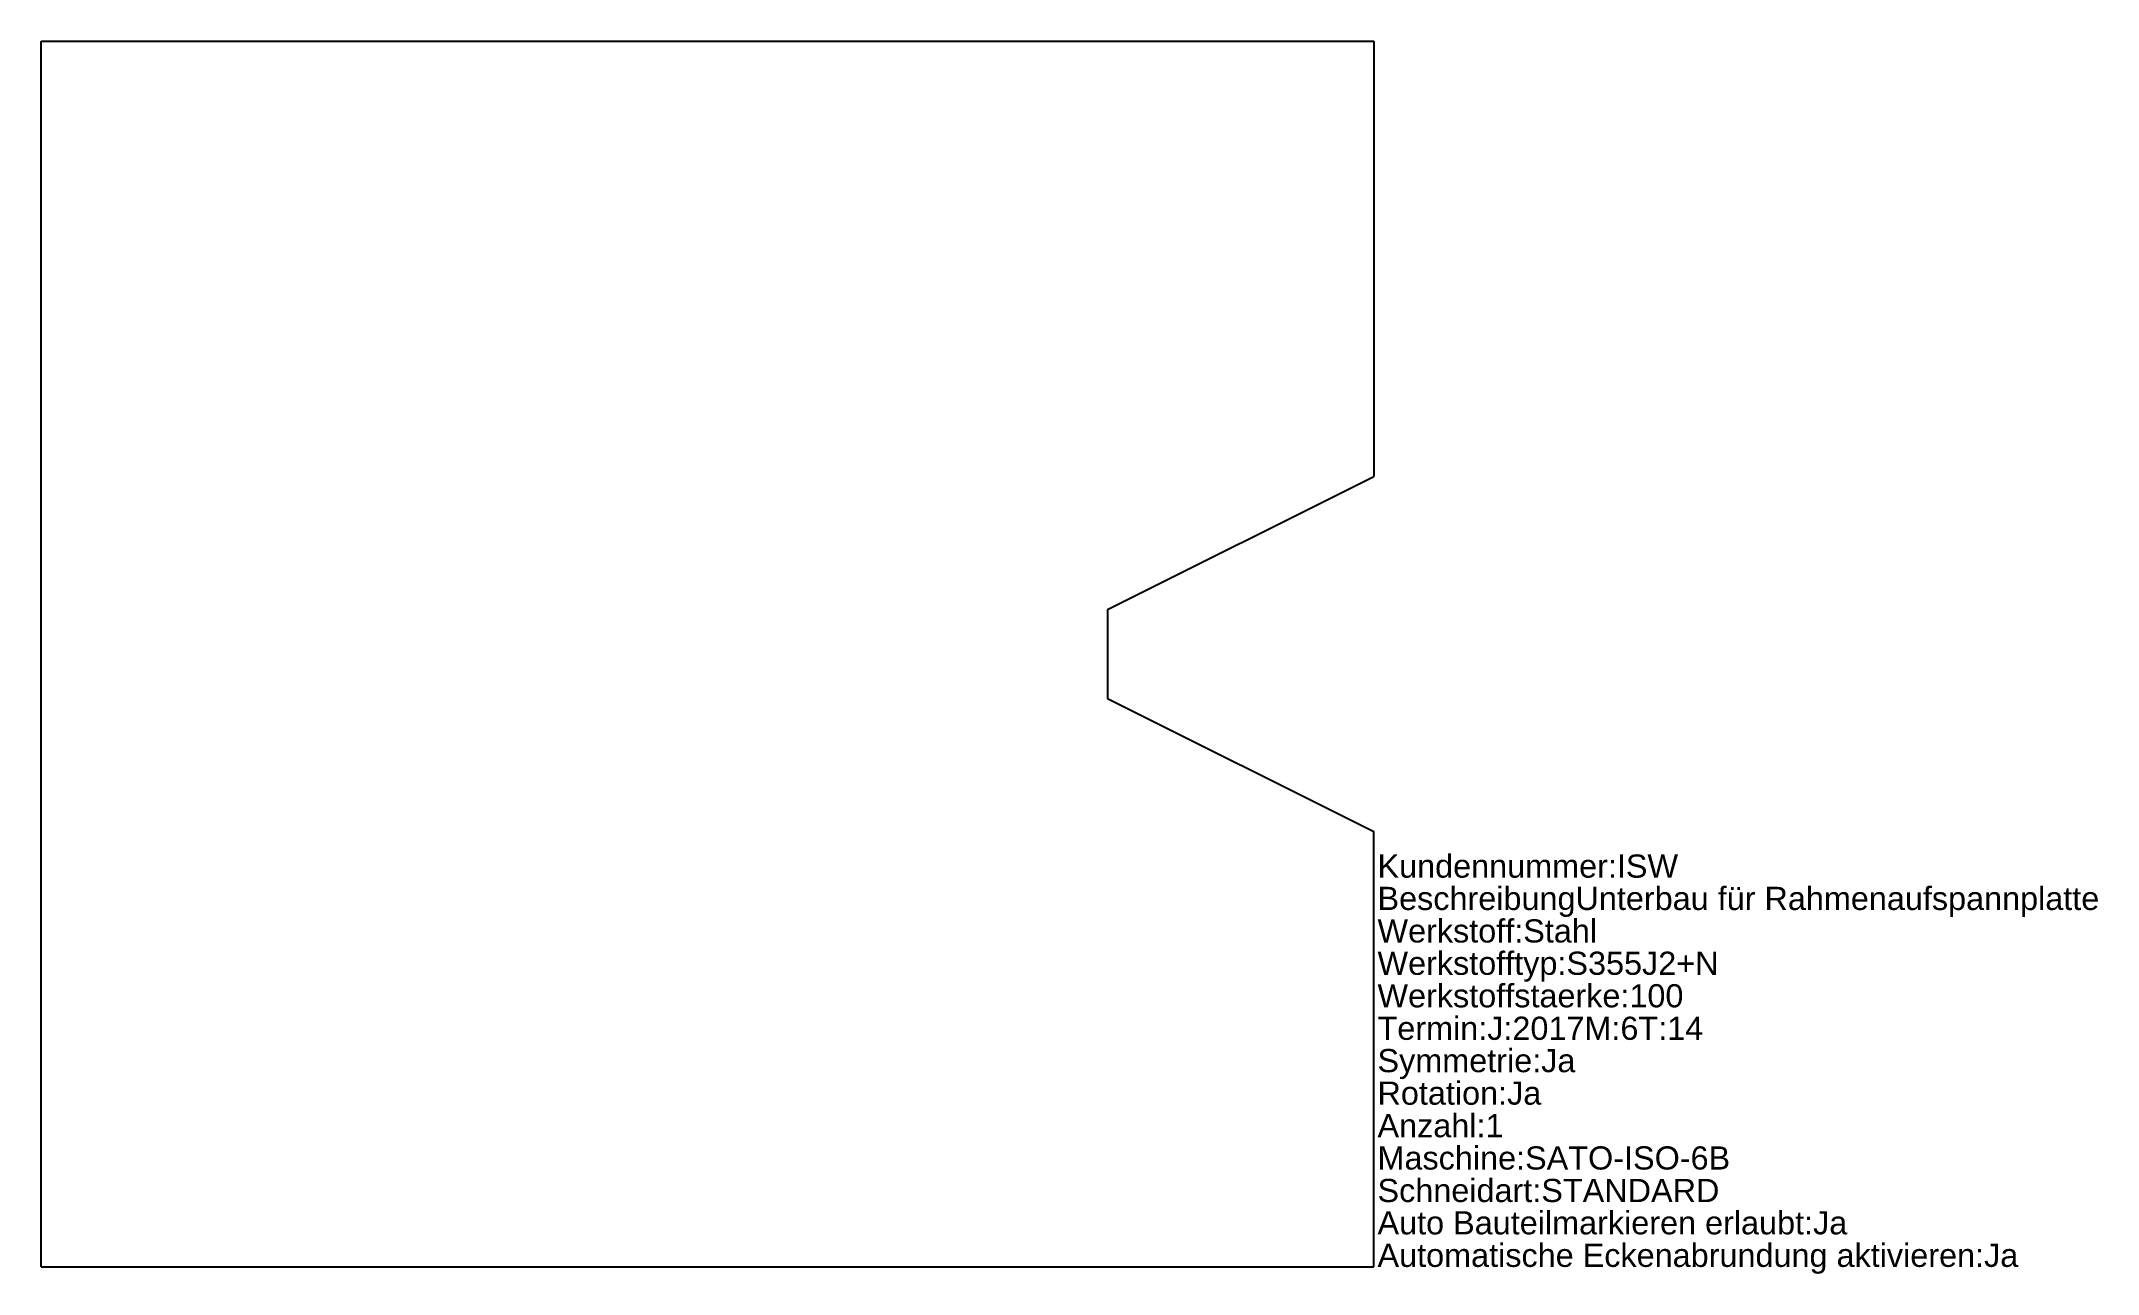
# Model space of a CAD drawing. Extents: x 0 to 1157, y -4 to 690.
import ezdxf

# ---------------------------------------------------------------- set-up
doc = ezdxf.new("R2010")
doc.units = 0
doc.layers.add('Bemassung', color=7, linetype='CONTINUOUS')
doc.layers.add('Schneiden_Uhrzeiger', color=7, linetype='CONTINUOUS')
doc.styles.add('Bemaßung', font='', dxfattribs={"height": 10})
doc.styles.get('Bemaßung').set_extended_font_data('Arial')

msp = doc.modelspace()

# ---------------------------------------------------------------- linework, layer by layer
at = {"layer": 'Schneiden_Uhrzeiger', "color": 93, "linetype": 'CONTINUOUS'}
for p, q in [((0, 690), (750, 690)), ((0, 0), (0, 690)), ((750, 690), (750, 445)), ((600, 370), (750, 445)), ((600, 370), (600, 320)), ((600, 320), (750, 245)), ((750, 0), (750, 245)), ((0, 0), (750, 0))]:
    msp.add_line(p, q, dxfattribs=at)

# ---------------------------------------------------------------- texts
at = {"layer": 'Bemassung', "color": 7, "style": 'Bemaßung'}
for s, height, p in [('Kundennummer:ISW', 13.044, (752, 219.1)), ('BeschreibungUnterbau für Rahmenaufspannplatte', 13.044, (752, 200.9)), ('Werkstoff:Stahl', 13.044, (752, 182.6)), ('Werkstofftyp:S355J2+N', 13.044, (752, 164.4)), ('Werkstoffstaerke:100', 13.044, (752, 146.1)), ('Termin:J:2017M:6T:14', 13.044, (752, 127.8)), ('Symmetrie:Ja', 13.044, (752, 109.6)), ('Rotation:Ja', 13.044, (752, 91.3)), ('Anzahl:1', 13.04, (752, 73)), ('Maschine:SATO-ISO-6B', 13.044, (752, 54.8)), ('Schneidart:STANDARD', 13.044, (752, 36.5)), ('Auto Bauteilmarkieren erlaubt:Ja', 13.044, (752, 18.3)), ('Automatische Eckenabrundung aktivieren:Ja', 13.044, (752, 0))]:
    msp.add_text(s, height=height, dxfattribs=at).set_placement(p)

doc.saveas('drawing.dxf')
